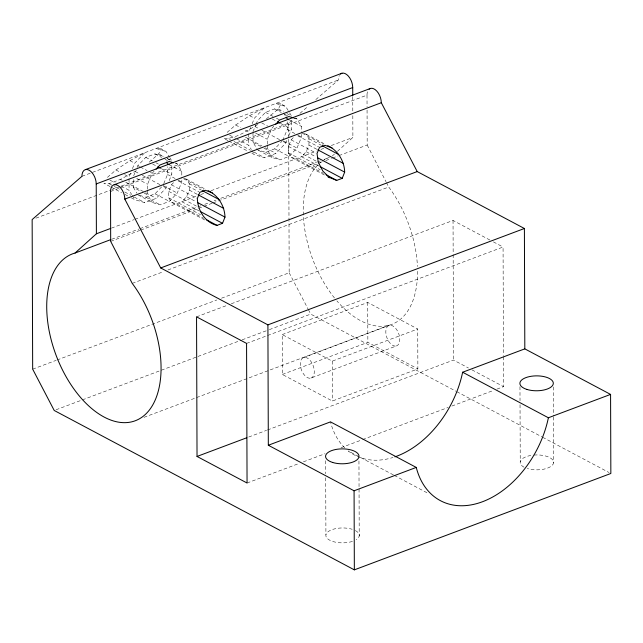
<?xml version="1.0" encoding="UTF-8"?>
<svg xmlns="http://www.w3.org/2000/svg" width="643" height="643" viewBox="0 0 643 643"><rect width="100%" height="100%" fill="white"/><g stroke="black" fill="none" stroke-linecap="round" stroke-linejoin="round"><path stroke-width="0.48" stroke-dasharray="3.21 2.41" d="M130.537 173.264L129.018 176.921L124.662 174.607M132.426 168.683L134.708 163.201L144.603 152.793L129.918 160.654L115.941 169.977L106.408 178.248M133.68 175.732L135.569 171.159M137.088 167.501L137.843 165.669L145.768 157.342L154.931 153.902L162.88 156.265L164.423 158.773M147.609 189.098L147.593 184.244L152.142 173.264L154.119 171.183M163.74 183.633L167.534 174.486L167.51 166.714M131.293 197.819L134.829 199.7L144.771 202.649L156.233 198.349L166.127 187.941L167.26 185.192M169.157 180.619L171.818 174.221L171.777 164.672M204.715 219.962L171.52 202.328L168.755 197.811L168.731 191.397L171.456 184.814L173.497 182.668M137.948 194.869L152.238 202.465L160.195 204.828L169.358 201.38L177.275 193.053L181.824 182.082L181.816 179.164M199.499 211.089L181.792 201.685L186.542 196.686L189.275 190.103L189.251 183.689L186.478 179.164L183.617 178.32M250.609 127.37L248.72 131.944L244.356 129.629M252.128 123.713L254.403 118.224L264.297 107.815L249.613 115.684L235.635 124.999L226.111 133.278M252.996 131.678L255.649 125.272M256.027 124.356L257.546 120.699L265.463 112.372L274.625 108.924L282.582 111.287M267.303 144.12L267.287 139.266L271.836 128.287L273.814 126.205M282.687 140.487L287.236 129.516L287.204 121.736M251.879 153.315L254.532 154.722L264.474 157.68L275.927 153.372L285.83 142.963L287.341 139.306M288.86 135.649L291.512 129.243L291.48 119.702M324.41 174.984L291.223 157.358L288.45 152.833L288.426 146.419L291.158 139.836L293.875 136.983M258.486 150.341L271.941 157.487L279.898 159.85L289.061 156.41L296.978 148.083L301.527 137.104L301.519 134.186M319.201 166.111L301.487 156.707L306.237 151.716L308.97 145.125L308.945 138.711L306.181 134.194L303.319 133.342M149.16 162.189L158.692 153.91L161.216 148.895L165.998 151.443L169.149 156.579M266.395 118.859L278.387 108.94L280.911 103.925L285.701 106.465L288.844 111.601M139.716 195.4L145.905 197.232L155.067 193.792L162.325 186.157M252.996 132.643L253.037 142.36L257.65 149.899L265.599 152.262L274.77 148.814L282.02 141.187M332.294 156L334.505 154.007M337.446 151.354L352.894 137.417L352.814 114.478M121.406 186.044L288.651 123.207L294.679 117.966M299.959 113.377L308.254 106.167M315.801 99.617L338.427 79.965A11.14 6.382 69.4 0 1 339.367 75.488M110.074 186.55L103.885 183.263L109.045 183.673L120.498 179.373L136.83 170.411M228.008 140.64L223.587 138.293C236.278 139.29 247.442 130.063 258.173 124.34M81.926 176.335L338.427 79.965M35.912 218.17L111.07 189.926M112.011 189.572L120.466 186.398M110.516 191.518L118.971 188.343M119.911 187.989L367.008 95.14A11.14 6.382 69.4 0 1 367.949 90.663M111.432 228.144L133.977 219.673M134.917 219.319L196.927 196.019M200.688 194.604L204.442 193.189M211.025 190.722L316.252 151.185M320.945 149.417L323.767 148.356M331.282 145.535L352.894 137.417M111.705 239.268L138.952 229.029M139.893 228.683L200.962 205.736M204.723 204.321L209.417 202.553M214.119 200.793L216 200.086M220.694 198.317L316.533 162.309M317.465 161.956L320.286 160.895M324.048 159.488L329.682 157.366M110.684 241.382L139.812 230.435M140.753 230.081L212.158 203.252M213.098 202.899L317.393 163.716M318.325 163.362L322.087 161.948M325.848 160.541L331.483 158.419M332.423 158.065L338.057 155.952M338.998 155.598L367.185 145.005L367.057 108.104M132.233 283.394L163.242 271.748M167.936 269.98L388.734 187.025A89.144 51.07 69.4 0 1 417.436 266.499M32.672 369.162L56.158 360.337M57.098 359.984L216.828 299.968M221.522 298.207L289.173 272.785L288.988 220.581M196.549 316.838L227.55 305.184M231.311 303.777L453.042 220.461L489.902 240.032M56.094 409.76L197.023 356.809M197.964 356.455L241.189 340.211M242.122 339.858L268.436 329.98M269.369 329.626L310.714 314.089L455.911 391.201M246.566 343.402L503.067 247.025L503.445 355.499M282.221 334.577L367.716 302.451L417.741 329.015L417.878 368.905L332.383 401.031L282.357 374.459L282.221 334.577L332.238 361.141L417.741 329.015M143.992 417.339L389.216 325.205M303.777 357.492L389.272 325.366M282.357 374.459L367.86 342.341L417.878 368.905M310.826 378.108A10.907 6.245 69.4 0 0 310.77 361.205A10.907 6.245 69.4 0 0 300.305 364.091A10.907 6.245 69.4 0 0 310.826 378.108L396.329 345.982A10.907 6.245 69.4 0 0 396.265 329.079A10.907 6.245 69.4 0 0 385.808 331.965A10.907 6.245 69.4 0 0 396.329 345.982M248.704 437.031L266.564 430.328M267.496 429.974L453.532 360.072L468.45 367.997M247.057 483.014L298.73 463.595M303.432 461.835L325.036 453.717M341.015 447.713L361.679 439.949M362.62 439.595L448.123 407.469M451.876 406.054L493.221 390.526M496.975 389.111L503.557 386.636L503.445 356.503M280.911 103.925L275.759 103.507L285.701 106.465M161.216 148.895L156.056 148.485L165.998 151.443M294.221 118.095L296.873 118.883L301.487 126.414L301.511 133.214M291.223 157.358L295.989 158.773L323.445 173.353M175.41 163.33L177.179 163.852L181.792 171.392L181.816 178.191M171.52 202.328L176.295 203.751L203.743 218.323M278.387 108.94L283.619 111.713M286.786 113.522L291.464 115.885L289.366 112.461M295.193 117.99L296.873 118.883M274.625 108.924L281.353 112.501M284.712 114.285L288.916 116.52M289.72 120.161L301.487 126.414M265.463 112.372L273.026 116.391M276.394 118.175L279.753 119.96M306.181 134.194L324.297 143.815M302.282 133.238L323.244 144.37M272.343 119.068L276.699 121.374M281.055 123.689L291.512 129.243M308.945 138.711L321.243 145.246M287.236 129.516L294.799 133.535M298.159 135.319L301.527 137.104M297.653 135.769L318.615 146.901M493.414 241.897L503.067 247.025M308.97 145.125L316.919 149.345M249.613 115.684L254.403 118.224M261.749 122.926L267.633 126.052M291.158 139.836L316.171 153.122M306.237 151.716L315.85 156.812M283.523 140.938L296.978 148.083M254.885 126.534L258.422 128.407M261.958 130.288L279.641 139.676M283.177 141.556L285.83 142.963M288.426 146.419L316.533 161.345M255.52 133.013L267.287 139.266M288.45 152.833L320.254 169.728M235.635 124.999L240.868 127.78M274.77 148.814L289.061 156.41M245.425 137.176L261.982 145.969M265.471 147.818L275.927 153.372M253.037 142.36L260.6 146.379M263.96 148.163L267.327 149.956L271.941 157.487M265.599 152.262L279.898 159.85M229.599 135.126L235.692 138.366M236.568 138.824L248.761 145.302L251.381 149.586M228.747 138.703L230.483 139.627M233.972 141.476L250.529 150.269M254.017 152.126L264.474 157.68M228.892 141.106L247.459 150.968M158.692 153.91L163.917 156.691M167.405 158.54L171.769 160.854L169.672 157.431M167.084 158.499L171.287 160.726M175.491 162.96L177.179 163.852M154.931 153.902L161.65 157.471M165.018 159.263L167.542 160.597M169.181 164.696L181.792 171.392M145.768 157.342L152.487 160.919M155.855 162.703L158.379 164.045M186.478 179.164L204.595 188.785M183.456 178.674L203.542 189.347M152.648 164.037L157.005 166.352M161.361 168.667L171.818 174.221M189.251 183.689L201.54 190.215M167.534 174.486L175.097 178.505M178.465 180.289L181.824 182.082M177.958 180.739L198.92 191.871M189.275 190.103L198.108 194.789M129.918 160.654L134.708 163.201M137.843 165.669L139.531 166.561M140.367 167.011L147.094 170.58M150.454 172.372L152.142 173.264M171.456 184.814L196.477 198.1M186.542 196.686L196.147 201.789M162.984 185.465L177.275 193.053M135.183 171.504L138.719 173.385M142.256 175.266L159.938 184.654M163.475 186.534L166.127 187.941M168.731 191.397L196.83 206.323M136.662 178.433L147.593 184.244M168.755 197.811L200.56 214.698M115.941 169.977L121.173 172.75M155.067 193.792L169.358 201.38M120.498 179.373L122.242 180.297M125.731 182.146L144.9 192.329M145.776 192.796L156.233 198.349M133.31 179.566L133.334 187.338L140.897 191.357M144.265 193.141L147.625 194.925L152.238 202.465M471.962 369.862L503.557 386.636M145.905 197.232L160.195 204.828M109.897 180.104L115.121 182.877M121.222 186.116L129.066 190.28L131.686 194.564M109.045 183.673L113.401 185.988M114.277 186.454L119.502 189.227M124.734 192.008L130.834 195.247M134.315 197.096L144.771 202.649M110.958 187.025L121.567 192.659M125.104 194.532L127.756 195.946M456.795 391.667L541.792 436.806M542.676 437.28L609.082 472.541M393.42 474.936L348.329 450.992A89.144 61.294 -62 0 0 393.026 457.47M394.304 475.402L428.777 493.711M283.603 112.967L285.661 116.311M251.911 150.446L254.532 154.722M133.334 187.338L136.927 193.197M132.209 195.416L134.829 199.7M289.173 272.785L307.965 308.817M308.423 309.693L310.714 314.089M367.185 145.005L385.977 181.656M386.435 182.556L388.734 187.025M553.269 386.941L553.366 415.965M553.374 416.969L553.535 463.008M519.97 386.7L520.018 400.718M520.034 404.72L520.235 461.778M453.042 220.461L453.162 253.607M453.162 254.612L453.532 360.072M367.008 95.14L367.057 107.108M367.716 302.451L367.86 342.341M358.955 460.951L359.212 536.021M352.75 96.53L352.806 113.481M332.238 361.141L332.383 401.031M325.655 460.718L325.704 473.73M325.72 477.733L325.921 534.791M288.651 123.207L288.699 138.261M288.707 139.266L288.988 219.584M267.311 145.093L267.327 149.956M248.72 133.857L248.761 145.302M147.609 190.071L147.625 194.925M129.026 178.826L129.066 190.28M344.752 447.841A89.144 61.294 -62 0 1 330.502 421.88M355.394 530.588A16.718 7.459 -0.2 0 1 356.238 539.654M352.428 541.398A16.718 7.459 -0.2 0 1 330.221 540.466A16.718 7.459 -0.2 0 1 330.02 530.515A16.718 7.459 -0.2 0 1 352.179 529.277M534.011 455.051A16.718 7.459 -0.2 0 1 553.197 463.973A16.718 7.459 -0.2 0 1 527.268 468.522M524.061 467.212A16.718 7.459 -0.2 0 1 532.308 455.236M417.556 271.29A89.144 51.07 69.4 0 1 336.892 300.892M334.44 297.926A89.144 51.07 69.4 0 1 317.843 164.857M319.764 163.057A89.144 51.07 69.4 0 1 321.299 161.803M322.087 161.216A89.144 51.07 69.4 0 1 328.838 157.559"/><path stroke-width="0.96" d="M212.359 192.908L205.286 190.272L199.788 192.337L197.337 198.558C197.674 210.269 205.077 222.663 217.029 225.38L222.526 223.314L224.978 217.101C224.72 206.073 218.146 195.263 208.051 190.617M327.906 176.841L336.723 180.402L342.221 178.336L344.672 172.123C344.423 161.096 337.848 150.293 327.745 145.648M156.096 169.101L160.059 164.938L169.222 161.489L173.642 162.808M275.799 124.123L279.753 119.96L288.916 116.52L293.337 117.83M96.394 233.787L96.225 183.93A11.14 6.382 69.4 0 0 89.039 170.162A11.14 6.382 69.4 0 0 81.926 176.335L32.15 219.576L32.672 369.162L54.213 410.467L354.349 569.859L610.85 473.481L610.577 394.408L524.817 348.868L524.399 228.498L267.906 324.868L160.71 267.946L124.806 199.105A11.14 6.382 69.4 0 0 117.629 185.345A11.14 6.382 69.4 0 0 110.516 191.518L110.684 241.382L132.233 283.394A89.144 51.07 69.4 0 1 147.866 411.85A89.144 51.07 69.4 0 1 60.273 365.328A89.144 51.07 69.4 0 1 75.062 253.037L96.394 233.787L110.492 228.498M85.471 169.599L341.972 73.222M96.225 183.93L352.718 87.552A11.14 6.382 69.4 0 0 348.273 75.995A11.14 6.382 69.4 0 0 340.493 74.025M114.06 184.782L370.553 88.404M124.806 199.105L381.307 102.735L417.211 171.568L524.399 228.498M75.062 253.037L110.765 239.622M160.71 267.946L417.211 171.568M197.031 456.45L247.057 483.014L246.566 343.402L196.549 316.838L197.031 456.45L246.832 437.738M267.906 324.868L268.324 445.245L330.502 421.88L416.254 467.421A89.144 61.294 -62 0 0 482.531 501.725A89.144 61.294 -62 0 0 548.391 417.773L610.577 394.408M394.906 456.86A89.144 61.294 -62 0 0 462.639 372.233L524.817 348.868M268.324 445.245L354.076 490.786L416.254 467.421M332.061 147.938L324.988 145.294L319.491 147.36L317.039 153.581L318.285 162.277L322.907 171.134L329.658 177.765M288.876 119.719L287.196 118.826L286.167 117.147M277.575 121.84L280.187 123.231M322.119 145.712L338.805 154.569M317.803 149.819L343.426 163.426M317.594 157.744L344.672 172.123M320.085 166.585L342.221 178.336M326.097 174.759L336.723 180.402M169.181 164.696L167.493 163.796L166.473 162.124M157.873 166.818L160.485 168.201M202.424 190.682L219.11 199.547M198.108 194.789L223.724 208.396M197.899 202.722L224.978 217.101M200.383 211.555L222.526 223.314M206.403 219.737L217.029 225.38M462.639 372.233L548.391 417.773M352.718 87.552L352.75 95.534M354.076 490.786L354.349 569.859M369.082 89.2A11.14 6.382 69.4 0 1 376.862 91.177A11.14 6.382 69.4 0 1 381.307 102.735M332.672 462.462A16.718 7.459 -0.2 0 0 358.939 456.948A16.718 7.459 -0.2 0 0 335.252 449.586A16.718 7.459 -0.2 0 0 332.672 462.462M526.995 389.449A16.718 7.459 -0.2 0 0 553.253 383.935A16.718 7.459 -0.2 0 0 529.575 376.573A16.718 7.459 -0.2 0 0 526.995 389.449"/></g></svg>
